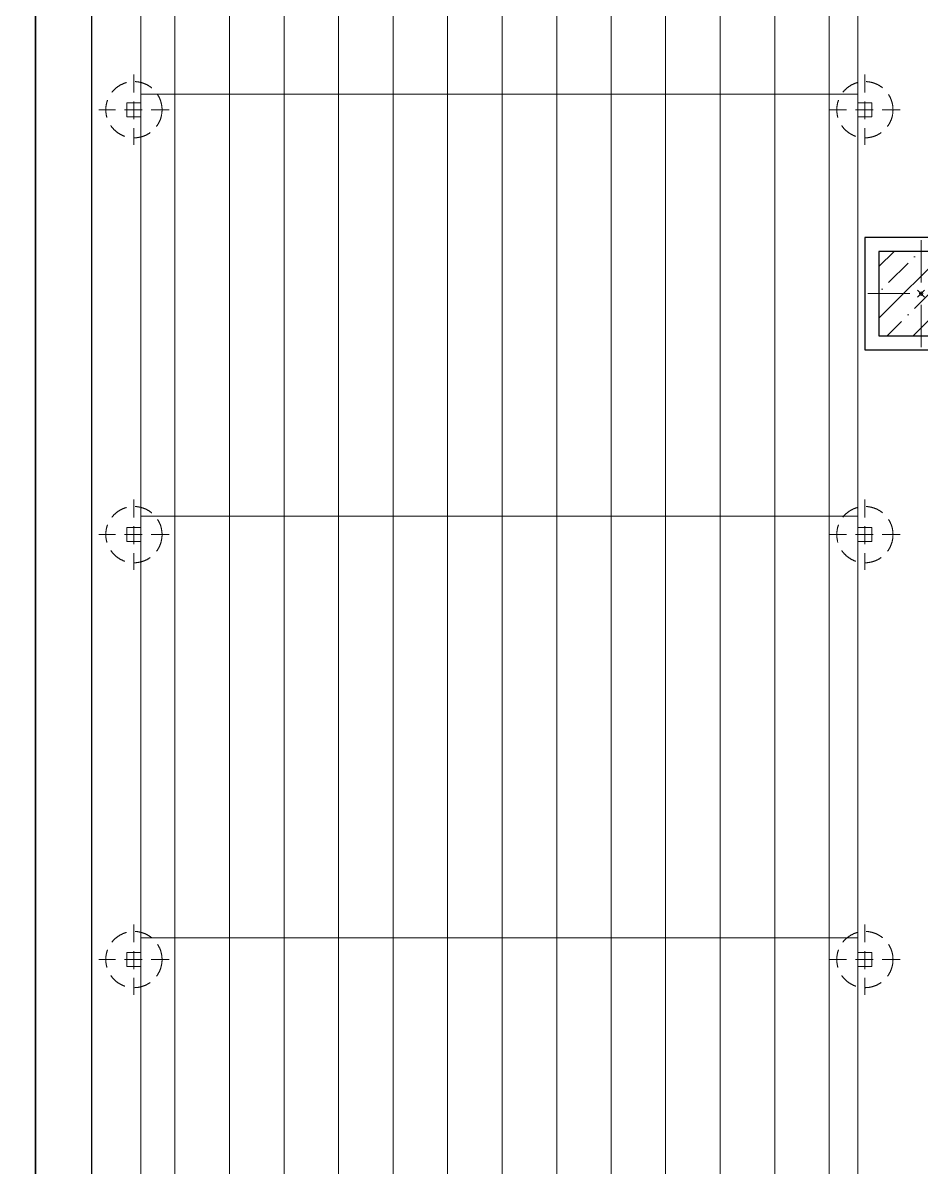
# Model space of a CAD drawing. Extents: x -3873 to 164127, y 7129 to 96529.
# Drawn here: x 69127 to 75517, y 47118 to 55255 of the extents above; entities that cross this region are included whole.
import ezdxf

# ---------------------------------------------------------------- set-up
doc = ezdxf.new("R2010")
doc.units = 0
doc.header["$PDMODE"] = 35
doc.header["$PDSIZE"] = 25
doc.linetypes.add('HIDDEN', pattern=[9.525, 6.35, -3.175])
doc.layers.get('0').update_dxf_attribs({"linetype": 'CONTINUOUS'})
for name, color, linetype in [('BUILDING', 2, 'CONTINUOUS'), ('KROMEKA', 1, 'CONTINUOUS'), ('LOGISTICS', 3, 'CONTINUOUS')]:
    doc.layers.add(name, color=color, linetype=linetype)
doc.layers.add('LAYOUT Kromeka', color=1, linetype='CONTINUOUS', lineweight=5)
doc.layers.add('Конструктив - Колонны_Ном._пера__1', color=7, linetype='CONTINUOUS', lineweight=25)
doc.layers.add('Конструктив - Колонны_Ном._пера__168', color=7, linetype='CONTINUOUS', lineweight=13, true_color=0x03e77f)
doc.layers.add('Конструктив - Колонны_Ном._пера__202', color=7, linetype='CONTINUOUS', lineweight=13, true_color=0xde8d00)

# ---------------------------------------------------------------- blocks, each defined once
blk = doc.blocks.new('Колонна_43', base_point=(-12000, 30000))
at = {"layer": 'Конструктив - Колонны_Ном._пера__202', "linetype": 'Continuous'}
h = blk.add_hatch(dxfattribs=at)
h.set_pattern_fill('ЖЕЛЕЗОБЕТОН__ГОСТ_', color=256, style=0, pattern_type=2)
h.set_pattern_definition([(45, (0, 0), (-183.8478, 183.8478), []), (45, (-91.92, 91.92), (-183.8478, 183.8478), [195, -65, 0, -65])])
h.paths.add_polyline_path([(-12300, 29700), (-11700, 29700), (-11700, 30300), (-12300, 30300)])
at = {"layer": 'Конструктив - Колонны_Ном._пера__1', "linetype": 'Continuous'}
for p, q in [((-11700, 30300), (-12300, 30300)), ((-12300, 30300), (-12300, 29700)), ((-11700, 29700), (-11700, 30300)), ((-12300, 29700), (-11700, 29700))]:
    blk.add_line(p, q, dxfattribs=at)
at = {"layer": 'Конструктив - Колонны_Ном._пера__168', "linetype": 'Continuous'}
for p, q in [((-12000, 30080), (-12000, 30380)), ((-12080, 30000), (-12380, 30000)), ((-11920, 30000), (-11620, 30000)), ((-12000, 29920), (-12000, 29620))]:
    blk.add_line(p, q, dxfattribs=at)
blk.add_point((-12000, 30000), dxfattribs=at)
blk = doc.blocks.new('chilling_column100')
at = {"color": 4, "linetype": 'HIDDEN', "ltscale": 20}
for p, q in [((0, -250), (0, 250)), ((-250, 0), (250, 0))]:
    blk.add_line(p, q, dxfattribs=at)
at = {"color": 1, "linetype": 'Continuous', "ltscale": 20}
for p, q in [((50, 50), (-50, 50)), ((-50, 50), (-50, -50)), ((50, -50), (50, 50)), ((-50, -50), (50, -50))]:
    blk.add_line(p, q, dxfattribs=at)
at = {"color": 4, "linetype": 'HIDDEN', "ltscale": 20}
blk.add_circle((0, 0), 200, dxfattribs=at)

msp = doc.modelspace()

# ---------------------------------------------------------------- linework, layer by layer
at = {"layer": 'BUILDING', "color": 2}
msp.add_line((69216.8, 70930), (69216.8, 38980), dxfattribs=at)
at = {"layer": 'BUILDING', "color": 4, "linetype": 'Continuous', "ltscale": 20}
msp.add_lwpolyline([(75116.8, 52930), (75916.8, 52930), (75916.8, 53730), (75116.8, 53730)], close=True, dxfattribs=at)
at = {"layer": 'KROMEKA'}
msp.add_lwpolyline([(69708.6, 40603.1), (64889.6, 40603.1, -1), (64889.6, 41088.1), (69422.8, 41088.1, 0.414214), (69616.8, 41282.1), (69616.8, 70335.2, -0.414213), (69810.8, 70529.2), (86368.8, 70529.2, -1), (86368.8, 70141.2), (84487.5, 70141.3, 0.414222), (84293.5, 69947.3), (84293.5, 65026, -0.999999), (83807.7, 65026), (83807.8, 69947.2, 0.414226), (83613.8, 70141.2), (70401.8, 70141.2, 0.414214), (70207.8, 69947.2), (70207.8, 69642)], format="xyb", dxfattribs=at)
at = {"layer": 'LAYOUT Kromeka', "ltscale": 20}
for p, q in [((69616.8, 70126.2), (69616.8, 41588.1)), ((70208.6, 41103.1), (70208.6, 68909)), ((70596.6, 68909), (70596.6, 40530)), ((70984.6, 68909), (70984.6, 40530)), ((71372.6, 68909), (71372.6, 40530)), ((71760.6, 68909), (71760.6, 40530)), ((72148.6, 68909), (72148.6, 40530)), ((72536.6, 68909), (72536.6, 40530)), ((72924.6, 68909), (72924.6, 40530)), ((73312.6, 68909), (73312.6, 40530)), ((73699.5, 68909), (73699.5, 40530)), ((74087.5, 68909), (74087.5, 40530)), ((74475.5, 68909), (74475.5, 40530)), ((74863.5, 68909), (74863.5, 40530))]:
    msp.add_line(p, q, dxfattribs=at)
at = {"layer": 'LAYOUT Kromeka', "color": 4, "ltscale": 20}
for p, q in [((69966.8, 69841.7), (69966.8, 39597.7)), ((75066.8, 69841.7), (75066.8, 39597.7)), ((69966.8, 54747.7), (75066.8, 54747.7)), ((69966.8, 51747.7), (75066.8, 51747.7)), ((69966.8, 48747.7), (75066.8, 48747.7))]:
    msp.add_line(p, q, dxfattribs=at)
at = {"layer": 'LOGISTICS', "color": 2}
msp.add_lwpolyline([(69216.8, 70930), (81816.8, 70930), (81816.8, 39180), (69216.8, 39180)], close=True, dxfattribs=at)

# ---------------------------------------------------------------- block references
at = {"layer": 'LAYOUT Kromeka', "color": 4, "ltscale": 20, "rotation": 180}
for p in [(69916.8, 54637.7), (75116.8, 54637.7), (69916.8, 51615.7), (75116.8, 51615.7), (69916.8, 48593.7), (75116.8, 48593.7)]:
    msp.add_blockref('chilling_column100', p, dxfattribs=at)
at = {"layer": 'LAYOUT Kromeka'}
msp.add_blockref('Колонна_43', (75516.8, 53330), dxfattribs=at)

doc.saveas('drawing.dxf')
